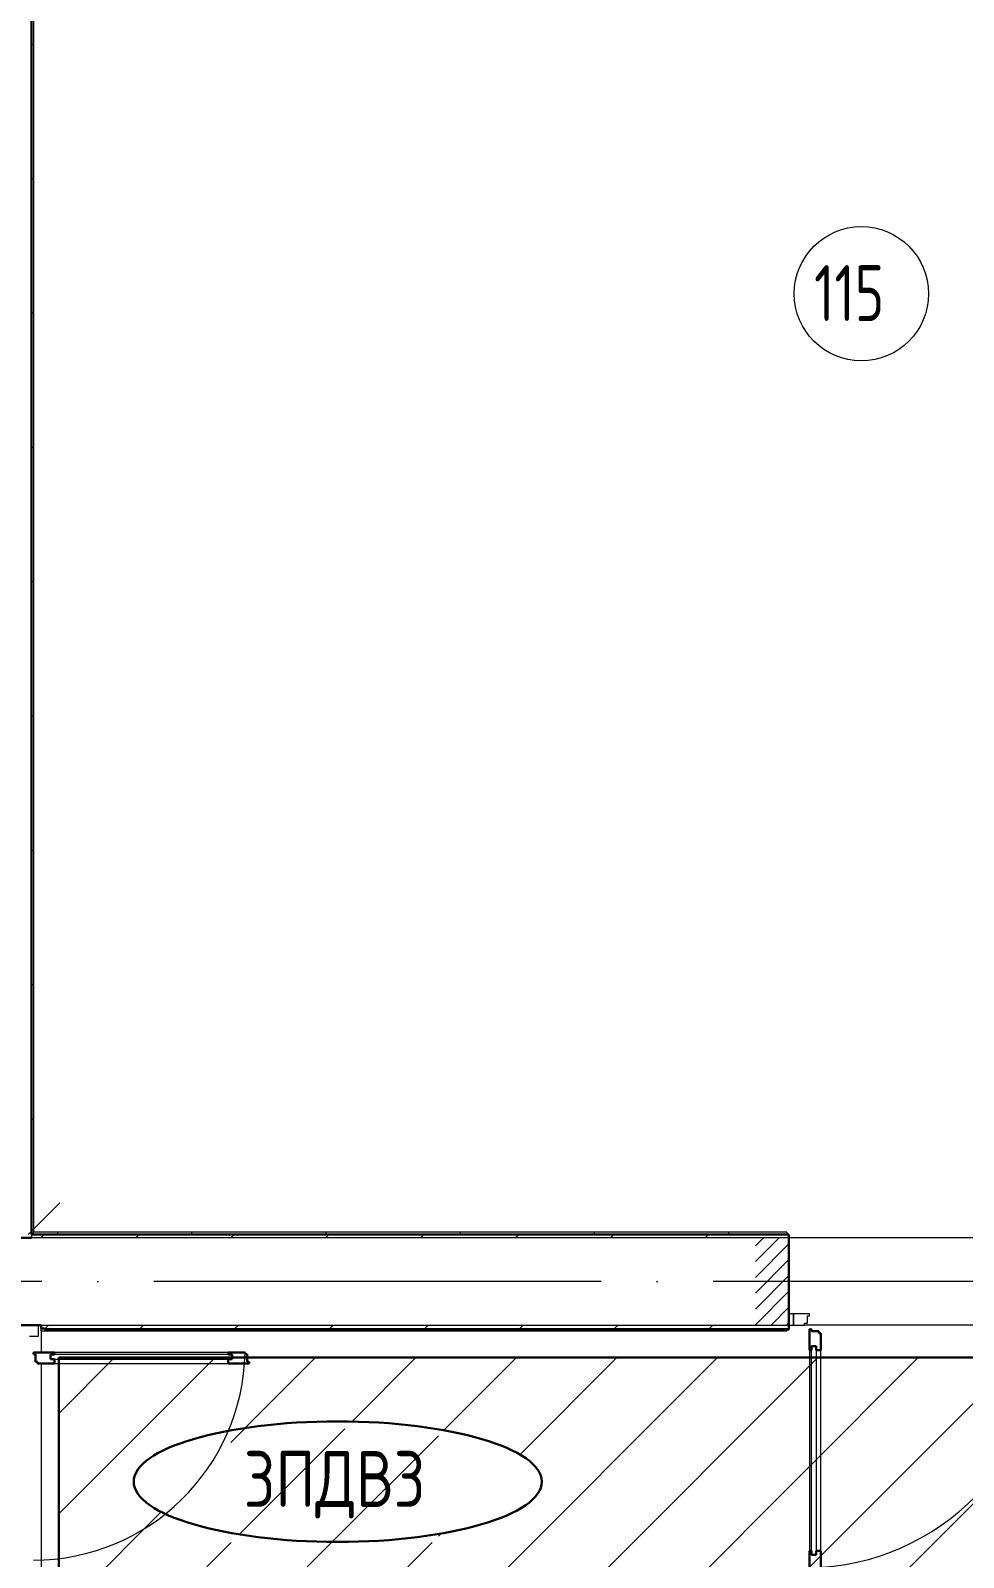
# Model space of a CAD drawing. Header units: millimetres. Extents: x -259809 to 472825, y -397243 to 31861.
# Drawn here: x -40641 to -36471, y -365465 to -358644 of the extents above; entities that cross this region are included whole.
import ezdxf

# ---------------------------------------------------------------- set-up
doc = ezdxf.new("R2010")
doc.units = ezdxf.units.MM
doc.linetypes.add('ADSK_Линия сетки', pattern=[25, 20, -2.5, 0, -2.5])
doc.linetypes.add('ADSK_Штриховая_ш2 п1_5', pattern=[4.5, 3, -1.5])
for name, color, linetype, lineweight in [('Витраж', 252, 'Continuous', 9), ('Двери', 252, 'Continuous', 9), ('лс', 5, 'Continuous', 30), ('Марки помещений', 252, 'Continuous', 20), ('Оборудование', 8, 'Continuous', 18), ('Ограждение', 252, 'Continuous', 9), ('Оси', 252, 'Continuous', 9), ('Стены внутренние', 252, 'Continuous', 18), ('Стены наружные', 252, 'Continuous', 18), ('Стены штриховка', 7, 'Continuous', 9)]:
    doc.layers.add(name, color=color, linetype=linetype, lineweight=lineweight)
doc.layers.add('Двери открывание', color=7, linetype='Continuous', lineweight=9, true_color=0xc0c0c0)
doc.styles.add('GOST 2.304 type A', font='', dxfattribs={"height": 250})
doc.styles.add('GOST Common_3', font='', dxfattribs={"height": 3.5})
doc.styles.get('GOST 2.304 type A').set_extended_font_data('GOST 2.304 type A')
doc.styles.get('GOST Common_3').set_extended_font_data('GOST 2.304 type A')
pattern_1 = [(0, (-32119.8, 94.4), (0, 600), []), (90, (-32119.8, 94.4), (-600, 4e-14), [])]

# ---------------------------------------------------------------- blocks, each defined once
blk = doc.blocks.new('1 этаж')
at = {"layer": 'Двери', "lineweight": 18, "true_color": 0x636466}
h = blk.add_hatch(dxfattribs=at)
h.set_pattern_fill('FP_2', color=251, angle=180, style=0, pattern_type=2)
h.set_pattern_definition([(225, (-36375.8, -11545.313), (35.3553, -35.3553), [])])
h.paths.add_polyline_path([(-35600.8, -11740.3), (-35600.8, -11350.3), (-35750.8, -11350.3), (-35750.8, -11740.3)])
h.paths.add_polyline_path([(-37400.8, -11740.3), (-37250.8, -11740.3), (-37250.8, -11350.3), (-37400.8, -11350.3)])
at = {"layer": 'Ограждение', "true_color": 0x636466}
h = blk.add_hatch(dxfattribs=at)
h.set_pattern_fill('FP_25', color=251, style=0, pattern_type=2)
h.set_pattern_definition(pattern_1)
h.paths.add_polyline_path([(-40635.8, -11335.3), (-40625.8, -11325.3), (-40625.8, -5510.3), (-40635.8, -5520.3), (-40635.8, -11118.6)])
h = blk.add_hatch(dxfattribs=at)
h.set_pattern_fill('FP_25', color=251, style=0, pattern_type=2)
h.set_pattern_definition(pattern_1)
h.paths.add_polyline_path([(-37260.8, -11335.3), (-37260.8, -11325.3), (-40625.8, -11325.3), (-40635.8, -11335.3), (-39500.4, -11335.3)])
h = blk.add_hatch(dxfattribs=at)
h.set_pattern_fill('FP_25', color=251, style=0, pattern_type=2)
h.set_pattern_definition(pattern_1)
h.paths.add_polyline_path([(-37260.8, -11765.3), (-37260.8, -11760.3), (-40578.3, -11760.3), (-40578.3, -11755.3), (-40593.3, -11755.3), (-40593.3, -11765.3), (-39500.4, -11765.3)])
at = {"layer": 'Витраж', "color": 251, "lineweight": 18, "true_color": 0x636466}
for p, q in [((-40605.8, -11740.3), (-40705.8, -11740.3)), ((-40645.8, -11790.3), (-40605.8, -11790.3)), ((-40605.8, -11790.3), (-40605.8, -11740.3))]:
    blk.add_line(p, q, dxfattribs=at)
at = {"layer": 'Двери', "color": 251, "linetype": 'ADSK_Штриховая_ш2 п1_5', "true_color": 0x636466}
for p, q in [((-37250.8, -11350.3), (-37400.8, -11350.3)), ((-37250.8, -11740.3), (-37250.8, -11350.3)), ((-37400.8, -11740.3), (-37250.8, -11740.3))]:
    blk.add_line(p, q, dxfattribs=at)
at = {"layer": 'Двери', "color": 251, "true_color": 0x636466}
for p, q in [((-37250.8, -11690.3), (-37250.8, -11740.3)), ((-37230.8, -11690.3), (-37250.8, -11690.3)), ((-37230.8, -11740.3), (-37230.8, -11690.3)), ((-37158.8, -11690.3), (-37230.8, -11690.3)), ((-37230.8, -11690.3), (-37230.8, -11740.3)), ((-37167.8, -11732.3), (-37167.8, -11698.3)), ((-37167.8, -11698.3), (-37158.8, -11698.3)), ((-37158.8, -11698.3), (-37158.8, -11690.3)), ((-37250.8, -11740.3), (-37230.8, -11740.3)), ((-37230.8, -11740.3), (-37181.8, -11740.3)), ((-37181.8, -11740.3), (-37181.8, -11732.3)), ((-37181.8, -11732.3), (-37167.8, -11732.3)), ((-39757.8, -11862.3), (-40533.8, -11862.3)), ((-37158.8, -11852.3), (-37158.8, -12748.3)), ((-37149.8, -11834.3), (-37128.8, -11834.3)), ((-37149.8, -12766.3), (-37149.8, -11834.3)), ((-37128.8, -11834.3), (-37128.8, -12766.3)), ((-37108.8, -12748.3), (-37108.8, -11852.3)), ((-40551.8, -11871.3), (-40551.8, -11892.3)), ((-39739.8, -11871.3), (-40551.8, -11871.3)), ((-40551.8, -11892.3), (-39739.8, -11892.3)), ((-40533.8, -11912.3), (-39757.8, -11912.3)), ((-39739.8, -11892.3), (-39739.8, -11871.3)), ((-37128.8, -12766.3), (-37149.8, -12766.3))]:
    blk.add_line(p, q, dxfattribs=at)
at = {"layer": 'Двери', "color": 251, "lineweight": 30, "true_color": 0x636466}
for p, q in [((-37150.8, -11758.3), (-37158.8, -11758.3)), ((-37158.8, -11758.3), (-37158.8, -11852.3)), ((-37150.8, -11767.3), (-37150.8, -11758.3)), ((-37116.8, -11767.3), (-37150.8, -11767.3)), ((-37116.8, -11776.3), (-37116.8, -11767.3)), ((-37108.8, -11776.3), (-37116.8, -11776.3)), ((-37108.8, -11852.3), (-37108.8, -11776.3)), ((-40533.8, -11862.3), (-40627.8, -11862.3)), ((-40627.8, -11862.3), (-40627.8, -11870.3)), ((-40533.8, -11871.3), (-40533.8, -11862.3)), ((-39681.8, -11862.3), (-39757.8, -11862.3)), ((-39757.8, -11871.3), (-39757.8, -11862.3)), ((-39681.8, -11870.3), (-39681.8, -11862.3)), ((-37149.8, -11852.3), (-37158.8, -11852.3)), ((-37149.8, -11834.3), (-37149.8, -11852.3)), ((-37128.8, -11834.3), (-37149.8, -11834.3)), ((-37128.8, -11852.3), (-37128.8, -11834.3)), ((-37108.8, -11852.3), (-37128.8, -11852.3)), ((-40627.8, -11870.3), (-40618.8, -11870.3)), ((-40618.8, -11870.3), (-40618.8, -11904.3)), ((-40618.8, -11904.3), (-40609.8, -11904.3)), ((-40609.8, -11904.3), (-40609.8, -11912.3)), ((-40609.8, -11912.3), (-40533.8, -11912.3)), ((-40551.8, -11871.3), (-40533.8, -11871.3)), ((-40551.8, -11892.3), (-40551.8, -11871.3)), ((-40533.8, -11892.3), (-40551.8, -11892.3)), ((-40533.8, -11912.3), (-40533.8, -11892.3)), ((-39739.8, -11871.3), (-39757.8, -11871.3)), ((-39757.8, -11892.3), (-39739.8, -11892.3)), ((-39757.8, -11912.3), (-39757.8, -11892.3)), ((-39757.8, -11912.3), (-39663.8, -11912.3)), ((-39739.8, -11892.3), (-39739.8, -11871.3)), ((-39672.8, -11870.3), (-39681.8, -11870.3)), ((-39672.8, -11904.3), (-39672.8, -11870.3)), ((-39663.8, -11904.3), (-39672.8, -11904.3)), ((-39663.8, -11912.3), (-39663.8, -11904.3)), ((-37158.8, -12748.3), (-37158.8, -12842.3)), ((-37149.8, -12748.3), (-37158.8, -12748.3)), ((-37149.8, -12766.3), (-37149.8, -12748.3)), ((-37128.8, -12748.3), (-37128.8, -12766.3)), ((-37108.8, -12748.3), (-37128.8, -12748.3)), ((-37108.8, -12824.3), (-37108.8, -12748.3)), ((-37128.8, -12766.3), (-37149.8, -12766.3))]:
    blk.add_line(p, q, dxfattribs=at)
at = {"layer": 'Двери открывание', "color": 251, "true_color": 0x636466}
for centre, radius, start, end in [((-37176.8, -11758.3), 1066, 270.96752, 0), ((-40627.8, -11844.3), 946, 270, 358.90974)]:
    blk.add_arc(centre, radius, start, end, dxfattribs=at)
at = {"layer": 'Марки помещений', "color": 251, "true_color": 0x636466}
blk.add_circle((-36927.2, -7133.1), 300, dxfattribs=at)
at = {"layer": 'Оборудование', "color": 251, "true_color": 0x636466}
blk.add_line((-40650.8, -11335.3), (-40509.4, -11193.9), dxfattribs=at)
at = {"layer": 'Ограждение', "color": 251, "true_color": 0x636466}
for p, q in [((-40625.8, -11325.3), (-40625.8, -5510.3)), ((-40625.8, -11325.3), (-40635.8, -11335.3)), ((-37260.8, -11325.3), (-40625.8, -11325.3)), ((-37260.8, -11325.3), (-37260.8, -11335.3)), ((-40593.3, -11765.3), (-40593.3, -11755.3)), ((-40593.3, -11765.3), (-37260.8, -11765.3)), ((-37260.8, -11760.3), (-37260.8, -11765.3))]:
    blk.add_line(p, q, dxfattribs=at)
at = {"layer": 'Оси', "color": 251, "linetype": 'ADSK_Линия сетки', "ltscale": 100, "true_color": 0x636466}
blk.add_line((4411.5, -11545.3), (-72528.1, -11545.3), dxfattribs=at)
at = {"layer": 'Стены внутренние', "color": 251, "true_color": 0x636466}
for p, q in [((-33000.8, -11350.3), (-40635.8, -11350.3)), ((-40593.3, -11740.3), (-37250.8, -11740.3)), ((-35819.8, -11740.3), (-37181.8, -11740.3))]:
    blk.add_line(p, q, dxfattribs=at)
at = {"layer": 'Стены внутренние', "color": 251, "lineweight": 30, "true_color": 0x636466}
for p, q in [((-37250.8, -11740.3), (-37250.8, -11350.3)), ((-40718.3, -11740.3), (-40593.3, -11740.3))]:
    blk.add_line(p, q, dxfattribs=at)
at = {"layer": 'Стены наружные', "color": 251, "lineweight": 30, "true_color": 0x636466}
for p, q in [((-40635.8, -11335.3), (-40635.8, -5520.3)), ((-40770.8, -11350.3), (-40635.8, -11350.3)), ((-37250.8, -11335.3), (-40635.8, -11335.3)), ((-37250.8, -11350.3), (-37250.8, -11335.3)), ((-40593.3, -11740.3), (-40593.3, -11755.3)), ((-40593.3, -11755.3), (-40578.3, -11755.3)), ((-40578.3, -11755.3), (-40578.3, -11760.3)), ((-40578.3, -11760.3), (-37250.8, -11760.3)), ((-37250.8, -11760.3), (-37250.8, -11740.3))]:
    blk.add_line(p, q, dxfattribs=at)
at = {"layer": 'Стены наружные', "color": 251, "linetype": 'Continuous', "lineweight": 9, "true_color": 0x636466}
for p, q in [((-40594.7, -11350.3), (-40579.7, -11335.3)), ((-40170.4, -11350.3), (-40155.4, -11335.3)), ((-39746.2, -11350.3), (-39731.2, -11335.3)), ((-39321.9, -11350.3), (-39306.9, -11335.3)), ((-38897.7, -11350.3), (-38882.7, -11335.3)), ((-38473.4, -11350.3), (-38458.4, -11335.3)), ((-38049.1, -11350.3), (-38034.1, -11335.3)), ((-37624.9, -11350.3), (-37609.9, -11335.3)), ((-40578.3, -11758.2), (-40575.4, -11755.3)), ((-40575.4, -11755.3), (-40560.4, -11740.3)), ((-40509.7, -11760.3), (-40504.7, -11755.3)), ((-40439, -11760.3), (-40434, -11755.3)), ((-40368.3, -11760.3), (-40363.3, -11755.3)), ((-40297.6, -11760.3), (-40292.6, -11755.3)), ((-40226.9, -11760.3), (-40221.9, -11755.3)), ((-40156.2, -11760.3), (-40151.2, -11755.3)), ((-40151.2, -11755.3), (-40136.2, -11740.3)), ((-40085.5, -11760.3), (-40080.5, -11755.3)), ((-40014.8, -11760.3), (-40009.8, -11755.3)), ((-39944, -11760.3), (-39939, -11755.3)), ((-39873.3, -11760.3), (-39868.3, -11755.3)), ((-39802.6, -11760.3), (-39797.6, -11755.3)), ((-39731.9, -11760.3), (-39726.9, -11755.3)), ((-39726.9, -11755.3), (-39711.9, -11740.3)), ((-39661.2, -11760.3), (-39656.2, -11755.3)), ((-39590.5, -11760.3), (-39585.5, -11755.3)), ((-39519.8, -11760.3), (-39514.8, -11755.3)), ((-39449.1, -11760.3), (-39444.1, -11755.3)), ((-39378.4, -11760.3), (-39373.4, -11755.3)), ((-39307.7, -11760.3), (-39302.7, -11755.3)), ((-39302.7, -11755.3), (-39287.7, -11740.3)), ((-39236.9, -11760.3), (-39231.9, -11755.3)), ((-39166.2, -11760.3), (-39161.2, -11755.3)), ((-39095.5, -11760.3), (-39090.5, -11755.3)), ((-39024.8, -11760.3), (-39019.8, -11755.3)), ((-38954.1, -11760.3), (-38949.1, -11755.3)), ((-38883.4, -11760.3), (-38878.4, -11755.3)), ((-38878.4, -11755.3), (-38863.4, -11740.3)), ((-38812.7, -11760.3), (-38807.7, -11755.3)), ((-38742, -11760.3), (-38737, -11755.3)), ((-38671.3, -11760.3), (-38666.3, -11755.3)), ((-38600.5, -11760.3), (-38595.5, -11755.3)), ((-38529.8, -11760.3), (-38524.8, -11755.3)), ((-38459.1, -11760.3), (-38454.1, -11755.3)), ((-38454.1, -11755.3), (-38439.1, -11740.3)), ((-38388.4, -11760.3), (-38383.4, -11755.3)), ((-38317.7, -11760.3), (-38312.7, -11755.3)), ((-38247, -11760.3), (-38242, -11755.3)), ((-38176.3, -11760.3), (-38171.3, -11755.3)), ((-38105.6, -11760.3), (-38100.6, -11755.3)), ((-38034.9, -11760.3), (-38029.9, -11755.3)), ((-38029.9, -11755.3), (-38014.9, -11740.3)), ((-37964.1, -11760.3), (-37959.1, -11755.3)), ((-37893.4, -11760.3), (-37888.4, -11755.3)), ((-37822.7, -11760.3), (-37817.7, -11755.3)), ((-37752, -11760.3), (-37747, -11755.3)), ((-37681.3, -11760.3), (-37676.3, -11755.3)), ((-37610.6, -11760.3), (-37605.6, -11755.3)), ((-37605.6, -11755.3), (-37590.6, -11740.3)), ((-37539.9, -11760.3), (-37534.9, -11755.3)), ((-37469.2, -11760.3), (-37464.2, -11755.3)), ((-37398.5, -11760.3), (-37393.5, -11755.3)), ((-37327.8, -11760.3), (-37322.8, -11755.3)), ((-37257, -11760.3), (-37252, -11755.3))]:
    blk.add_line(p, q, dxfattribs=at)
at = {"layer": 'Стены наружные', "color": 251, "true_color": 0x636466}
for p, q in [((-40593.3, -11765.3), (-40593.3, -11862.3)), ((-40593.3, -11912.3), (-40593.3, -13668.3))]:
    blk.add_line(p, q, dxfattribs=at)
at = {"layer": 'Стены штриховка', "color": 251, "true_color": 0x636466}
for p, q in [((-40635.8, -11335.3), (-40635.8, -11350.3)), ((-40578.3, -11755.3), (-37250.8, -11755.3))]:
    blk.add_line(p, q, dxfattribs=at)
at = {"layer": 'Марки помещений', "color": 251, "true_color": 0x636466, "style": 'GOST Common_3', "width": 0.9}
blk.add_text('115', height=250, dxfattribs=at).set_placement((-37138.2, -7255.4))

msp = doc.modelspace()

# ---------------------------------------------------------------- hatches: boundary and pattern name
at = {"layer": 'лс', "lineweight": 5}
h = msp.add_hatch(dxfattribs=at)
h.set_pattern_fill('ANSI31', color=4, scale=100)
h.set_pattern_definition([(45, (7e-12, 55557.13), (-224.5064, 224.5064), [])])
h.paths.add_polyline_path([(-29281.7, -366334.3), (-4405.2, -366334.3), (-4405.2, -364593), (-5981.9, -364593), (-5981.9, -364588.7), (-8829.6, -364588.7), (-8829.6, -364591.6), (-30595.5, -364591.6), (-30595.5, -358232.4), (-32731.9, -358232.4), (-32731.9, -364572.7), (-40514.3, -364572.7), (-40514.3, -366445.8), (-39730, -366445.8), (-39730, -369715.4), (-34251.2, -369715.4), (-34251.2, -372621.1), (-29281.7, -372621.1)])
edge = h.paths.add_edge_path(flags=16)
edge.add_ellipse((-39267.7, -365126.6), major_axis=(911.9, 0), ratio=0.29514, start_angle=0, end_angle=360)
h.paths.add_polyline_path([(-39746.2, -365398.8), (-38817.6, -365398.8), (-38817.6, -364890.3), (-39746.2, -364890.3)], flags=16)

# ---------------------------------------------------------------- linework, layer by layer
at = {"layer": 'лс', "color": 4, "lineweight": 30}
msp.add_lwpolyline([(-40514.3, -364572.7), (-32731.9, -364572.7), (-32731.9, -358232.4), (-30595.5, -358232.4), (-30595.5, -364591.6), (-8829.6, -364591.6), (-8829.6, -364588.7), (-5981.9, -364588.7), (-5981.9, -364593), (-4405.2, -364593), (-4405.2, -366334.3), (-29281.7, -366334.3), (-29281.7, -372621.1), (-34251.2, -372621.1), (-34251.2, -369715.4), (-39730, -369715.4), (-39730, -366445.8), (-40514.3, -366445.8)], close=True, dxfattribs=at)
msp.add_ellipse((-39267.7, -365126.6), major_axis=(911.9, 0), ratio=0.29514, dxfattribs=at)

# ---------------------------------------------------------------- block references
msp.add_blockref('1 этаж', (0, -352686.9))

# ---------------------------------------------------------------- texts
at = {"layer": 'лс', "color": 4, "lineweight": 5, "insert": (-39281.9, -365140.2), "char_height": 250, "width": 1872.196, "attachment_point": 5, "style": 'GOST 2.304 type A'}
msp.add_mtext('ЗПДВ3', dxfattribs=at)

doc.saveas('drawing.dxf')
